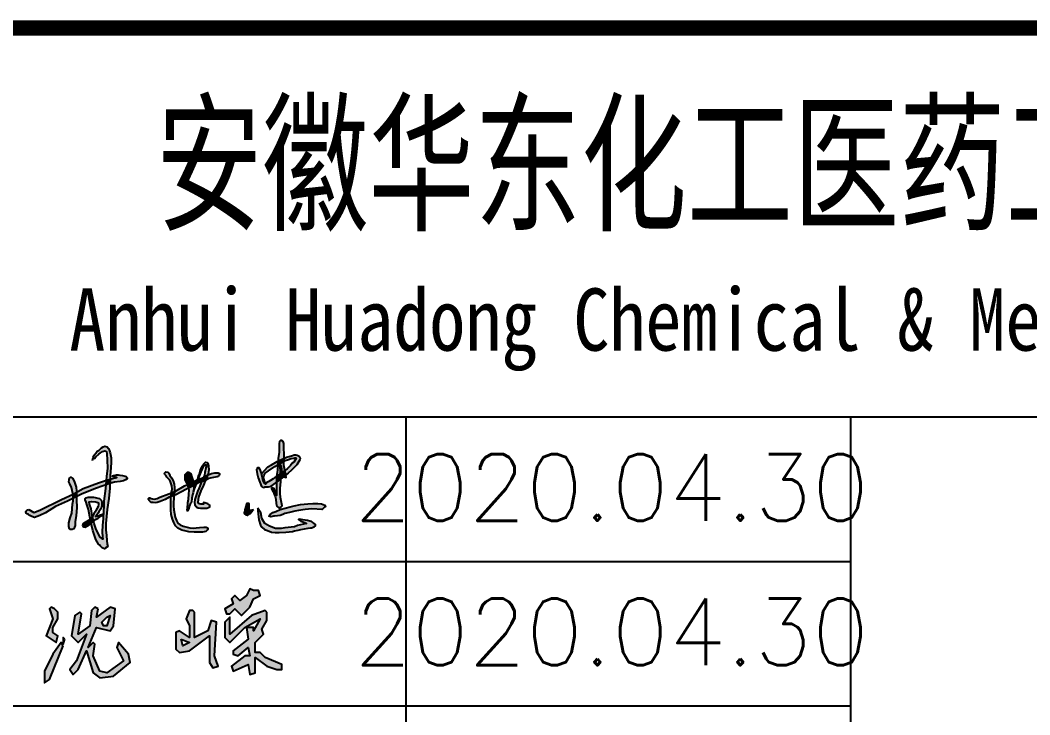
# Model space of a CAD drawing. Extents: x -14715 to 4269, y -24538 to -12228.
# Drawn here: x -13836.2 to -13790.79, y -24498.47 to -24467.21 of the extents above; entities that cross this region are included whole.
import ezdxf
from ezdxf.enums import TextEntityAlignment as Align

# ---------------------------------------------------------------- set-up
doc = ezdxf.new("R2010")
doc.units = 0
doc.header["$LTSCALE"] = 2000
doc.header["$MEASUREMENT"] = 0
doc.layers.get('0').update_dxf_attribs({"linetype": 'CONTINUOUS'})
doc.layers.add('HATCH', color=8, linetype='CONTINUOUS')
doc.styles.add('ECEC_TQ', font='txt_l.shx', dxfattribs={"bigfont": 'hztxt_l.shx'})
doc.styles.add('ECEC_TQ_S', font='')
doc.styles.get('ECEC_TQ_S').set_extended_font_data('SimSun')

msp = doc.modelspace()

# ---------------------------------------------------------------- hatches: boundary and pattern name
at = {"linetype": 'Continuous'}
h = msp.add_hatch(color=256, dxfattribs=at)
h.paths.add_polyline_path([(-13827.68, -24494.911), (-13827.68, -24496.121), (-13827.528, -24496.348), (-13827.301, -24496.272), (-13827.453, -24495.819), (-13827.377, -24494.306), (-13827.604, -24494.23), (-13827.755, -24494.684), (-13828.36, -24494.987), (-13828.36, -24493.852), (-13828.436, -24493.777), (-13828.587, -24493.777), (-13828.738, -24494.155), (-13828.587, -24494.457), (-13828.587, -24494.987), (-13829.041, -24494.684), (-13829.192, -24494.76), (-13829.192, -24495.516), (-13829.041, -24495.667), (-13828.587, -24495.592)])
h.paths.add_polyline_path([(-13828.587, -24495.214), (-13828.89, -24495.365), (-13828.965, -24495.062)], flags=16)
h.paths.add_polyline_path([(-13825.865, -24493.625), (-13825.713, -24493.247), (-13825.411, -24493.096), (-13825.486, -24492.869), (-13825.713, -24492.869), (-13825.865, -24492.794), (-13826.016, -24493.096), (-13826.318, -24493.323), (-13826.545, -24493.096), (-13826.696, -24493.247), (-13826.621, -24493.474), (-13826.999, -24493.701), (-13826.923, -24493.928), (-13826.772, -24493.928), (-13826.545, -24493.701), (-13826.243, -24494.004)])
h.paths.add_polyline_path([(-13825.108, -24494.23), (-13825.108, -24493.852), (-13825.184, -24493.777), (-13825.789, -24494.004), (-13826.772, -24494.835), (-13826.772, -24494.079), (-13826.999, -24494.306), (-13826.999, -24494.987), (-13826.772, -24495.214), (-13826.091, -24494.533), (-13825.411, -24494.155), (-13825.713, -24494.684), (-13825.713, -24494.533), (-13826.016, -24494.533), (-13825.94, -24495.062), (-13826.621, -24495.592), (-13826.621, -24495.743), (-13826.394, -24495.819), (-13825.94, -24495.44), (-13825.865, -24495.819), (-13826.091, -24495.819), (-13826.696, -24496.272), (-13826.621, -24496.499), (-13825.94, -24496.197), (-13825.865, -24496.65), (-13825.638, -24496.575), (-13825.638, -24495.894), (-13825.108, -24496.272), (-13824.655, -24496.424), (-13824.428, -24496.424), (-13824.428, -24496.197), (-13825.184, -24495.894), (-13825.411, -24495.667), (-13825.638, -24495.667), (-13825.638, -24495.214), (-13825.26, -24494.835), (-13825.335, -24494.609)])
h = msp.add_hatch(color=256, dxfattribs=at)
h.paths.add_polyline_path([(-13834.727, -24494.76), (-13834.727, -24494.533), (-13834.5, -24494.155), (-13834.5, -24493.852), (-13834.651, -24493.701), (-13834.803, -24493.625), (-13834.878, -24493.701), (-13834.727, -24494.155), (-13835.03, -24494.911), (-13834.576, -24495.214), (-13834.5, -24494.911)])
h.paths.add_polyline_path([(-13834.198, -24495.062), (-13834.273, -24494.987), (-13834.273, -24495.289)])
h.paths.add_polyline_path([(-13834.273, -24495.365), (-13834.349, -24495.214), (-13834.727, -24495.743), (-13835.105, -24496.499), (-13835.105, -24497.029), (-13834.878, -24496.877)])
h.paths.add_polyline_path([(-13832.761, -24494.533), (-13832.156, -24494.684), (-13832.005, -24494.457), (-13831.929, -24493.701), (-13832.156, -24493.625), (-13832.761, -24494.079), (-13832.685, -24493.701), (-13832.836, -24493.625), (-13832.988, -24493.777), (-13833.063, -24494.457), (-13833.593, -24494.835), (-13833.441, -24493.928), (-13833.517, -24493.852), (-13833.744, -24494.004), (-13833.895, -24494.911), (-13833.593, -24495.214), (-13833.215, -24494.835), (-13833.668, -24496.045), (-13833.971, -24496.424), (-13833.82, -24496.65), (-13833.593, -24496.424), (-13833.215, -24495.592), (-13832.912, -24496.575), (-13832.61, -24496.802), (-13832.005, -24496.726), (-13831.248, -24496.121), (-13831.324, -24495.743), (-13831.778, -24495.214), (-13831.853, -24495.44), (-13831.551, -24496.045), (-13832.307, -24496.575), (-13832.61, -24496.499), (-13832.912, -24495.819), (-13832.836, -24495.289), (-13832.912, -24495.214), (-13833.139, -24495.44)])
h.paths.add_polyline_path([(-13832.534, -24494.306), (-13832.307, -24494.079), (-13832.156, -24494.004), (-13832.307, -24494.457), (-13832.458, -24494.457)], flags=16)
at = {"layer": 'HATCH'}
for points in [[(-13824.334, -24486.394), (-13824.344, -24486.265), (-13824.376, -24486.174), (-13824.439, -24486.132), (-13824.498, -24486.132), (-13824.541, -24486.177), (-13824.558, -24486.254), (-13824.551, -24486.405), (-13824.544, -24486.647), (-13824.593, -24486.938), (-13824.601, -24487.049), (-13824.555, -24487.022), (-13824.411, -24486.963), (-13824.333, -24486.925), (-13824.327, -24486.808)], [(-13832.126, -24487.344), (-13832.104, -24487.109), (-13832.107, -24486.902), (-13832.147, -24486.684), (-13832.19, -24486.547), (-13832.23, -24486.478), (-13832.286, -24486.409), (-13832.398, -24486.387), (-13832.462, -24486.406), (-13832.537, -24486.451), (-13832.652, -24486.558), (-13832.73, -24486.609), (-13832.802, -24486.702), (-13832.877, -24486.79), (-13832.919, -24486.886), (-13832.928, -24486.922), (-13832.854, -24486.929), (-13832.79, -24486.855), (-13832.658, -24486.743), (-13832.591, -24486.683), (-13832.49, -24486.615), (-13832.392, -24486.588), (-13832.324, -24486.615), (-13832.298, -24486.703), (-13832.284, -24487.003), (-13832.277, -24487.363), (-13832.321, -24487.742), (-13832.333, -24487.923), (-13832.156, -24487.872), (-13832.15, -24487.713)], [(-13823.619, -24486.877), (-13823.658, -24486.835), (-13823.747, -24486.778), (-13823.798, -24486.772), (-13823.875, -24486.775), (-13823.957, -24486.798), (-13824.103, -24486.841), (-13824.216, -24486.873), (-13824.306, -24486.913), (-13824.333, -24486.925), (-13824.339, -24487.062), (-13824.286, -24487.028), (-13824.131, -24486.974), (-13824.005, -24486.941), (-13823.897, -24486.918), (-13823.85, -24486.91), (-13823.801, -24486.911), (-13823.785, -24486.937), (-13823.895, -24487.096), (-13823.963, -24487.146), (-13824.049, -24487.25), (-13824.198, -24487.407), (-13824.299, -24487.467), (-13824.285, -24487.538), (-13824.246, -24487.676), (-13824.151, -24487.599), (-13823.993, -24487.453), (-13823.752, -24487.225), (-13823.629, -24487.002), (-13823.612, -24486.932)], [(-13828.055, -24487.536), (-13827.983, -24487.376), (-13827.934, -24487.285), (-13827.897, -24487.254), (-13827.856, -24487.219), (-13827.831, -24487.214), (-13827.823, -24487.262), (-13827.842, -24487.356), (-13827.894, -24487.563), (-13827.907, -24487.678), (-13827.938, -24487.765), (-13827.924, -24487.758), (-13827.854, -24487.718), (-13827.756, -24487.677), (-13827.733, -24487.623), (-13827.695, -24487.438), (-13827.711, -24487.283), (-13827.73, -24487.21), (-13827.748, -24487.166), (-13827.765, -24487.141), (-13827.785, -24487.126), (-13827.847, -24487.109), (-13827.878, -24487.109), (-13827.954, -24487.197), (-13827.986, -24487.245), (-13828.02, -24487.299), (-13828.057, -24487.356), (-13828.099, -24487.464), (-13828.128, -24487.593), (-13828.171, -24487.688), (-13828.202, -24487.764), (-13828.207, -24487.821), (-13828.239, -24487.9), (-13828.211, -24487.885), (-13828.192, -24487.877), (-13828.149, -24487.755)], [(-13825.029, -24487.495), (-13824.746, -24487.301), (-13824.614, -24487.225), (-13824.601, -24487.049), (-13824.645, -24487.074), (-13824.89, -24487.213), (-13825.065, -24487.309), (-13825.349, -24487.629), (-13825.31, -24487.797), (-13825.282, -24487.939), (-13825.248, -24488.024), (-13825.172, -24488.085), (-13825.26, -24487.801), (-13825.226, -24487.685), (-13825.181, -24487.595)], [(-13824.339, -24487.062), (-13824.402, -24487.103), (-13824.614, -24487.225), (-13824.632, -24487.464), (-13824.667, -24487.728), (-13824.494, -24487.611), (-13824.497, -24487.499), (-13824.502, -24487.317), (-13824.501, -24487.283), (-13824.486, -24487.237), (-13824.457, -24487.302), (-13824.444, -24487.413), (-13824.442, -24487.442), (-13824.436, -24487.515), (-13824.42, -24487.558), (-13824.299, -24487.467), (-13824.33, -24487.307), (-13824.348, -24487.23)], [(-13824.333, -24486.925), (-13824.411, -24486.963), (-13824.555, -24487.022), (-13824.601, -24487.049), (-13824.614, -24487.225), (-13824.402, -24487.103), (-13824.339, -24487.062)], [(-13831.463, -24487.9), (-13831.389, -24487.848), (-13831.387, -24487.805), (-13831.43, -24487.747), (-13831.475, -24487.724), (-13831.533, -24487.71), (-13831.601, -24487.694), (-13831.717, -24487.681), (-13831.797, -24487.677), (-13831.873, -24487.677), (-13831.933, -24487.687), (-13831.995, -24487.7), (-13832.042, -24487.72), (-13832.038, -24487.745), (-13831.987, -24487.757), (-13831.919, -24487.774), (-13831.849, -24487.788), (-13831.91, -24487.807), (-13832.053, -24487.842), (-13832.156, -24487.872), (-13832.163, -24488.056), (-13832.117, -24488.04), (-13831.954, -24488.007), (-13831.696, -24487.963), (-13831.554, -24487.947)], [(-13829.273, -24488.091), (-13829.324, -24487.934), (-13829.398, -24487.812), (-13829.469, -24487.698), (-13829.515, -24487.594), (-13829.558, -24487.545), (-13829.654, -24487.541), (-13829.707, -24487.589), (-13829.696, -24487.655), (-13829.666, -24487.689), (-13829.639, -24487.72), (-13829.601, -24487.773), (-13829.532, -24487.844), (-13829.465, -24487.906), (-13829.434, -24487.981), (-13829.38, -24488.158), (-13829.368, -24488.309), (-13829.387, -24488.453), (-13829.39, -24488.473), (-13829.262, -24488.419), (-13829.258, -24488.24)], [(-13828.478, -24487.778), (-13828.53, -24487.621), (-13828.623, -24487.545), (-13828.667, -24487.557), (-13828.731, -24487.605), (-13828.775, -24487.658), (-13828.775, -24487.742), (-13828.775, -24487.882), (-13828.711, -24488.042), (-13828.688, -24488.109), (-13828.678, -24488.105), (-13828.407, -24487.99)], [(-13827.756, -24487.677), (-13827.854, -24487.718), (-13827.924, -24487.758), (-13827.938, -24487.765), (-13827.98, -24487.886), (-13828.03, -24487.973), (-13827.882, -24487.921), (-13827.859, -24487.909)], [(-13827.345, -24487.763), (-13827.298, -24487.738), (-13827.277, -24487.716), (-13827.255, -24487.681), (-13827.24, -24487.643), (-13827.24, -24487.614), (-13827.244, -24487.604), (-13827.253, -24487.59), (-13827.3, -24487.575), (-13827.393, -24487.575), (-13827.444, -24487.581), (-13827.514, -24487.595), (-13827.59, -24487.611), (-13827.667, -24487.638), (-13827.744, -24487.671), (-13827.756, -24487.677), (-13827.859, -24487.909), (-13827.731, -24487.841), (-13827.504, -24487.797)], [(-13825.356, -24487.601), (-13825.372, -24487.562), (-13825.427, -24487.426), (-13825.463, -24487.356), (-13825.47, -24487.334), (-13825.513, -24487.341), (-13825.53, -24487.373), (-13825.571, -24487.431), (-13825.54, -24487.618), (-13825.496, -24487.8), (-13825.424, -24487.999), (-13825.343, -24488.2), (-13825.257, -24488.258), (-13825.215, -24488.232), (-13825.178, -24488.227), (-13825.153, -24488.225), (-13825.103, -24488.225), (-13825.048, -24488.224), (-13824.977, -24488.205), (-13824.816, -24488.1), (-13824.722, -24488.023), (-13824.669, -24487.986), (-13824.667, -24487.728), (-13824.826, -24487.85), (-13824.945, -24487.924), (-13825.015, -24487.968), (-13825.071, -24487.999), (-13825.145, -24488.052), (-13825.172, -24488.085), (-13825.248, -24488.024), (-13825.282, -24487.939), (-13825.31, -24487.797)], [(-13824.494, -24487.611), (-13824.667, -24487.728), (-13824.669, -24487.986), (-13824.487, -24487.861)], [(-13824.39, -24487.692), (-13824.422, -24487.577), (-13824.42, -24487.558), (-13824.477, -24487.599), (-13824.494, -24487.611), (-13824.487, -24487.861), (-13824.409, -24487.808), (-13824.341, -24487.753)], [(-13824.285, -24487.538), (-13824.299, -24487.467), (-13824.299, -24487.468), (-13824.42, -24487.558), (-13824.422, -24487.577), (-13824.39, -24487.692), (-13824.341, -24487.753), (-13824.246, -24487.676)], [(-13824.246, -24487.676), (-13824.341, -24487.753), (-13824.242, -24487.784)], [(-13833.676, -24488.219), (-13833.759, -24487.997), (-13833.829, -24487.83), (-13833.917, -24487.774), (-13834, -24487.83), (-13833.994, -24487.893), (-13834.005, -24487.981), (-13833.962, -24488.081), (-13833.888, -24488.245), (-13833.859, -24488.379), (-13833.823, -24488.543), (-13833.663, -24488.454), (-13833.662, -24488.404)], [(-13832.814, -24488.281), (-13832.347, -24488.12), (-13832.333, -24487.923), (-13832.362, -24487.931), (-13832.67, -24488.032), (-13833.359, -24488.286), (-13833.663, -24488.454), (-13833.667, -24488.648), (-13833.444, -24488.538)], [(-13832.876, -24489.866), (-13832.901, -24489.761), (-13832.976, -24489.826), (-13833.009, -24489.854), (-13833.009, -24489.855), (-13832.934, -24490.173), (-13832.79, -24490.586), (-13832.68, -24490.785), (-13832.618, -24490.838), (-13832.592, -24490.879), (-13832.515, -24490.948), (-13832.406, -24491.003), (-13832.367, -24490.978), (-13832.333, -24490.946), (-13832.26, -24490.901), (-13832.281, -24490.791), (-13832.298, -24490.63), (-13832.318, -24490.403), (-13832.346, -24490.15), (-13832.342, -24489.864), (-13832.314, -24489.542), (-13832.286, -24489.234), (-13832.216, -24488.739), (-13832.171, -24488.264), (-13832.163, -24488.056), (-13832.347, -24488.12), (-13832.358, -24488.282), (-13832.432, -24488.859), (-13832.439, -24489.102), (-13832.449, -24489.284), (-13832.47, -24489.649), (-13832.49, -24489.929), (-13832.513, -24490.249), (-13832.493, -24490.451), (-13832.48, -24490.569), (-13832.607, -24490.479), (-13832.672, -24490.338), (-13832.791, -24490.09)], [(-13832.156, -24487.872), (-13832.333, -24487.923), (-13832.347, -24488.12), (-13832.163, -24488.056)], [(-13828.685, -24488.293), (-13828.623, -24488.262), (-13828.665, -24488.175), (-13828.688, -24488.109), (-13828.804, -24488.166), (-13829.216, -24488.4), (-13829.262, -24488.419), (-13829.275, -24488.591), (-13829.204, -24488.565), (-13829.007, -24488.467)], [(-13828.394, -24488.315), (-13828.389, -24488.148), (-13828.623, -24488.262), (-13828.617, -24488.371), (-13828.631, -24488.529), (-13828.646, -24488.781), (-13828.671, -24488.933), (-13828.68, -24489.036), (-13828.69, -24489.095), (-13828.692, -24489.145), (-13828.692, -24489.189), (-13828.699, -24489.246), (-13828.698, -24489.274), (-13828.693, -24489.287), (-13828.686, -24489.294), (-13828.659, -24489.293), (-13828.63, -24489.249), (-13828.58, -24489.068), (-13828.539, -24488.948), (-13828.498, -24488.892), (-13828.486, -24488.712), (-13828.446, -24488.575), (-13828.414, -24488.483)], [(-13828.387, -24488.052), (-13828.407, -24487.99), (-13828.678, -24488.105), (-13828.688, -24488.109), (-13828.665, -24488.175), (-13828.623, -24488.262), (-13828.389, -24488.148)], [(-13828.239, -24487.9), (-13828.394, -24487.985), (-13828.407, -24487.99), (-13828.387, -24488.052), (-13828.389, -24488.148), (-13828.352, -24488.13), (-13828.301, -24488.101)], [(-13828.269, -24488.083), (-13828.301, -24488.101), (-13828.374, -24488.266), (-13828.396, -24488.33), (-13828.407, -24488.424), (-13828.325, -24488.224)], [(-13827.935, -24488.132), (-13827.871, -24487.936), (-13827.859, -24487.909), (-13827.882, -24487.921), (-13828.03, -24487.973), (-13828.077, -24488.055), (-13828.155, -24488.254), (-13828.226, -24488.423), (-13828.271, -24488.56), (-13828.305, -24488.647), (-13828.344, -24488.774), (-13828.36, -24488.917), (-13828.351, -24489.012), (-13828.284, -24489.097), (-13828.264, -24489.123), (-13828.196, -24489.15), (-13828.096, -24489.167), (-13828.031, -24489.168), (-13827.922, -24489.168), (-13827.804, -24489.164), (-13827.733, -24489.142), (-13827.698, -24489.125), (-13827.669, -24489.105), (-13827.663, -24489.075), (-13827.671, -24489.037), (-13827.753, -24488.981), (-13827.803, -24488.962), (-13827.897, -24488.927), (-13827.948, -24488.919), (-13827.948, -24488.958), (-13827.95, -24488.982), (-13828.003, -24488.996), (-13828.071, -24488.993), (-13828.141, -24488.974), (-13828.178, -24488.945), (-13828.194, -24488.894), (-13828.17, -24488.674), (-13828.052, -24488.388)], [(-13828.192, -24487.877), (-13828.211, -24487.885), (-13828.239, -24487.9), (-13828.301, -24488.101), (-13828.269, -24488.083), (-13828.226, -24487.975)], [(-13827.98, -24487.886), (-13827.938, -24487.765), (-13828.027, -24487.815), (-13828.192, -24487.877), (-13828.226, -24487.975), (-13828.269, -24488.083), (-13828.15, -24488.015), (-13828.03, -24487.973)], [(-13824.483, -24487.968), (-13824.487, -24487.861), (-13824.669, -24487.986), (-13824.67, -24488.254), (-13824.672, -24488.468), (-13824.67, -24488.597), (-13824.723, -24488.464), (-13824.751, -24488.357), (-13824.786, -24488.282), (-13824.834, -24488.263), (-13824.861, -24488.251), (-13824.882, -24488.249), (-13824.891, -24488.278), (-13824.874, -24488.323), (-13824.816, -24488.436), (-13824.789, -24488.495), (-13824.758, -24488.59), (-13824.725, -24488.64), (-13824.708, -24488.767), (-13824.68, -24488.966), (-13824.657, -24489.083), (-13824.552, -24489.167), (-13824.472, -24489.131), (-13824.417, -24489.067), (-13824.451, -24488.92), (-13824.497, -24488.691), (-13824.509, -24488.492), (-13824.509, -24488.291)], [(-13834.608, -24489.097), (-13834.075, -24488.851), (-13833.814, -24488.722), (-13833.818, -24488.566), (-13833.823, -24488.543), (-13834.335, -24488.775), (-13835.314, -24489.258), (-13835.583, -24489.361), (-13835.807, -24489.223), (-13835.86, -24489.246), (-13835.895, -24489.272), (-13835.93, -24489.307), (-13835.948, -24489.345), (-13835.923, -24489.398), (-13835.884, -24489.429), (-13835.818, -24489.456), (-13835.759, -24489.495), (-13835.682, -24489.538), (-13835.548, -24489.586), (-13835.437, -24489.549), (-13835.317, -24489.505), (-13835.064, -24489.373)], [(-13833.663, -24488.454), (-13833.823, -24488.543), (-13833.818, -24488.566), (-13833.814, -24488.722), (-13833.667, -24488.648)], [(-13829.493, -24488.673), (-13829.413, -24488.643), (-13829.39, -24488.473), (-13829.511, -24488.525), (-13829.913, -24488.68), (-13830.038, -24488.739), (-13830.155, -24488.76), (-13830.247, -24488.75), (-13830.308, -24488.734), (-13830.374, -24488.701), (-13830.401, -24488.71), (-13830.422, -24488.736), (-13830.425, -24488.779), (-13830.401, -24488.82), (-13830.371, -24488.857), (-13830.34, -24488.884), (-13830.295, -24488.907), (-13830.217, -24488.916), (-13830.126, -24488.923), (-13830.038, -24488.916), (-13829.902, -24488.868), (-13829.675, -24488.774)], [(-13829.301, -24489.066), (-13829.298, -24488.925), (-13829.284, -24488.719), (-13829.275, -24488.591), (-13829.413, -24488.643), (-13829.426, -24488.739), (-13829.421, -24489.023), (-13829.43, -24489.247), (-13829.409, -24489.457), (-13829.352, -24489.664), (-13829.283, -24489.813), (-13829.218, -24489.96), (-13829.105, -24490.065), (-13828.923, -24490.162), (-13828.73, -24490.204), (-13828.619, -24490.239), (-13828.374, -24490.254), (-13828.107, -24490.247), (-13828.003, -24490.246), (-13827.928, -24490.24), (-13827.851, -24490.216), (-13827.778, -24490.14), (-13827.76, -24490.104), (-13827.76, -24490.087), (-13827.773, -24490.05), (-13827.801, -24490.036), (-13827.837, -24490.024), (-13827.864, -24490.018), (-13827.935, -24490.031), (-13828.14, -24490.044), (-13828.283, -24490.057), (-13828.405, -24490.068), (-13828.57, -24490.049), (-13828.693, -24490.023), (-13828.866, -24489.982), (-13829.003, -24489.926), (-13829.105, -24489.848), (-13829.165, -24489.721), (-13829.228, -24489.574), (-13829.264, -24489.411), (-13829.294, -24489.251)], [(-13829.262, -24488.419), (-13829.39, -24488.473), (-13829.413, -24488.643), (-13829.275, -24488.591)], [(-13833.653, -24489.149), (-13833.669, -24488.774), (-13833.667, -24488.648), (-13833.814, -24488.722), (-13833.811, -24488.837), (-13833.85, -24488.995), (-13833.874, -24489.393), (-13833.953, -24489.598), (-13834.005, -24489.83), (-13834.014, -24489.988), (-13833.98, -24490.101), (-13833.949, -24490.132), (-13833.863, -24490.132), (-13833.789, -24490.096), (-13833.732, -24489.952), (-13833.728, -24489.783), (-13833.687, -24489.499)], [(-13832.601, -24488.762), (-13832.638, -24488.738), (-13832.709, -24488.721), (-13832.773, -24488.701), (-13832.83, -24488.687), (-13832.894, -24488.677), (-13832.955, -24488.671), (-13833.053, -24488.671), (-13833.137, -24488.671), (-13833.242, -24488.701), (-13833.269, -24488.741), (-13833.269, -24488.792), (-13833.238, -24488.906), (-13833.208, -24489.001), (-13833.13, -24489.227), (-13833.073, -24489.557), (-13833.048, -24489.672), (-13832.951, -24489.548), (-13832.961, -24489.505), (-13833.007, -24489.194), (-13833.081, -24488.983), (-13833.089, -24488.883), (-13832.998, -24488.868), (-13832.807, -24488.885), (-13832.752, -24488.892), (-13832.711, -24488.911), (-13832.681, -24488.926), (-13832.67, -24488.961), (-13832.67, -24489.005), (-13832.687, -24489.098), (-13832.735, -24489.172), (-13832.791, -24489.272), (-13832.831, -24489.337), (-13832.852, -24489.374), (-13832.881, -24489.417), (-13832.913, -24489.478), (-13832.951, -24489.548), (-13832.901, -24489.761), (-13832.846, -24489.713), (-13832.774, -24489.665), (-13832.694, -24489.615), (-13832.633, -24489.57), (-13832.542, -24489.52), (-13832.46, -24489.483), (-13832.457, -24489.427), (-13832.494, -24489.437), (-13832.596, -24489.476), (-13832.639, -24489.494), (-13832.75, -24489.524), (-13832.815, -24489.538), (-13832.786, -24489.516), (-13832.716, -24489.435), (-13832.689, -24489.392), (-13832.662, -24489.338), (-13832.625, -24489.284), (-13832.577, -24489.206), (-13832.534, -24489.082), (-13832.527, -24488.997), (-13832.527, -24488.933), (-13832.53, -24488.883), (-13832.547, -24488.819)], [(-13825.782, -24489.315), (-13825.731, -24489.255), (-13825.714, -24489.244), (-13825.772, -24489.24), (-13825.844, -24489.265), (-13825.885, -24489.29), (-13825.912, -24489.285), (-13825.915, -24489.257), (-13825.915, -24489.22), (-13825.92, -24489.162), (-13825.92, -24489.119), (-13825.92, -24489.059), (-13825.922, -24489.024), (-13825.922, -24488.979), (-13825.927, -24488.949), (-13825.993, -24488.944), (-13826.013, -24488.996), (-13826.05, -24489.097), (-13826.096, -24489.247), (-13826.111, -24489.328), (-13826.121, -24489.375), (-13826.113, -24489.426), (-13826.045, -24489.468), (-13825.995, -24489.483), (-13825.955, -24489.481), (-13825.875, -24489.418)], [(-13824.093, -24489.362), (-13823.843, -24489.307), (-13823.68, -24489.276), (-13823.382, -24489.225), (-13823.076, -24489.194), (-13822.623, -24489.232), (-13822.59, -24489.199), (-13822.516, -24489.131), (-13822.471, -24489.103), (-13822.504, -24489.032), (-13822.644, -24488.978), (-13822.819, -24488.965), (-13823.041, -24488.96), (-13823.265, -24488.968), (-13823.599, -24488.999), (-13823.881, -24489.067), (-13824.054, -24489.11), (-13824.505, -24489.228), (-13824.701, -24489.312), (-13824.833, -24489.368), (-13824.951, -24489.452), (-13825.014, -24489.523), (-13824.93, -24489.563), (-13824.808, -24489.535), (-13824.767, -24489.533), (-13824.622, -24489.512), (-13824.51, -24489.495), (-13824.39, -24489.459), (-13824.294, -24489.413)], [(-13825.383, -24489.378), (-13825.46, -24489.239), (-13825.51, -24489.165), (-13825.508, -24489.282), (-13825.473, -24489.695), (-13825.397, -24489.931), (-13825.337, -24490.029), (-13825.216, -24490.134), (-13825.076, -24490.174), (-13824.89, -24490.243), (-13824.735, -24490.269), (-13824.546, -24490.271), (-13824.249, -24490.247), (-13823.948, -24490.213), (-13823.859, -24490.193), (-13823.696, -24490.158), (-13823.583, -24490.128), (-13823.248, -24490.065), (-13823.141, -24490.057), (-13823.091, -24490.057), (-13822.97, -24490.005), (-13822.923, -24489.957), (-13822.921, -24489.908), (-13822.984, -24489.858), (-13823.054, -24489.803), (-13823.101, -24489.775), (-13823.177, -24489.749), (-13823.284, -24489.727), (-13823.484, -24489.695), (-13823.626, -24489.669), (-13823.687, -24489.683), (-13823.572, -24489.747), (-13823.528, -24489.765), (-13823.415, -24489.812), (-13823.367, -24489.842), (-13823.322, -24489.864), (-13823.722, -24489.951), (-13823.868, -24490.01), (-13824.303, -24490.049), (-13824.465, -24490.089), (-13824.721, -24490.089), (-13824.99, -24489.978), (-13825.203, -24489.859), (-13825.325, -24489.638)], [(-13833.009, -24489.854), (-13833.048, -24489.672), (-13833.205, -24489.767), (-13833.352, -24489.852), (-13833.381, -24489.898), (-13833.389, -24489.935), (-13833.344, -24490.013), (-13833.283, -24490.024), (-13833.174, -24489.965), (-13833.1, -24489.92), (-13833.039, -24489.88)], [(-13832.951, -24489.548), (-13833.048, -24489.672), (-13833.009, -24489.854), (-13832.976, -24489.826), (-13832.901, -24489.761)]]:
    msp.add_hatch(color=256, dxfattribs=at).paths.add_polyline_path(points)

# ---------------------------------------------------------------- linework, layer by layer
for p, q in [((-13853.843, -24485.063), (-13743.843, -24485.063)), ((-13818.843, -24517.563), (-13818.843, -24485.063)), ((-13798.843, -24517.563), (-13798.843, -24485.063)), ((-13853.843, -24491.563), (-13798.843, -24491.563)), ((-13853.843, -24498.063), (-13798.843, -24498.063))]:
    msp.add_line(p, q)
at = {"const_width": 0.7}
msp.add_lwpolyline([(-13673.843, -24467.563), (-13853.843, -24467.563)], dxfattribs=at)
for points in [[(-13824.422, -24487.577), (-13824.39, -24487.692), (-13824.341, -24487.753), (-13824.242, -24487.784), (-13824.246, -24487.676), (-13824.285, -24487.538), (-13824.33, -24487.307), (-13824.348, -24487.23), (-13824.327, -24486.808), (-13824.334, -24486.394), (-13824.344, -24486.265), (-13824.376, -24486.174), (-13824.439, -24486.132), (-13824.498, -24486.132), (-13824.541, -24486.177), (-13824.558, -24486.254), (-13824.551, -24486.405), (-13824.544, -24486.647), (-13824.593, -24486.938), (-13824.632, -24487.464), (-13824.667, -24487.728), (-13824.67, -24488.254), (-13824.672, -24488.468), (-13824.67, -24488.597), (-13824.723, -24488.464), (-13824.751, -24488.357), (-13824.786, -24488.282)], [(-13832.928, -24486.922), (-13832.854, -24486.929), (-13832.854, -24486.929), (-13832.79, -24486.855), (-13832.658, -24486.743), (-13832.591, -24486.683), (-13832.49, -24486.615), (-13832.392, -24486.588), (-13832.392, -24486.588), (-13832.324, -24486.615), (-13832.298, -24486.703), (-13832.284, -24487.003), (-13832.277, -24487.363), (-13832.321, -24487.742), (-13832.358, -24488.282), (-13832.432, -24488.859), (-13832.439, -24489.102), (-13832.449, -24489.284), (-13832.47, -24489.649), (-13832.49, -24489.929), (-13832.513, -24490.249), (-13832.493, -24490.451), (-13832.48, -24490.569), (-13832.48, -24490.569), (-13832.607, -24490.479), (-13832.672, -24490.338), (-13832.791, -24490.09), (-13832.876, -24489.866), (-13832.961, -24489.505), (-13833.007, -24489.194), (-13833.081, -24488.983), (-13833.089, -24488.883), (-13833.089, -24488.883), (-13832.998, -24488.868), (-13832.807, -24488.885), (-13832.807, -24488.885), (-13832.752, -24488.892), (-13832.711, -24488.911), (-13832.681, -24488.926), (-13832.67, -24488.961), (-13832.67, -24489.005), (-13832.687, -24489.098), (-13832.735, -24489.172), (-13832.791, -24489.272), (-13832.831, -24489.337), (-13832.852, -24489.374), (-13832.881, -24489.417), (-13832.913, -24489.478), (-13832.951, -24489.548), (-13833.048, -24489.672), (-13833.205, -24489.767), (-13833.352, -24489.852), (-13833.381, -24489.898), (-13833.389, -24489.935), (-13833.344, -24490.013), (-13833.283, -24490.024), (-13833.174, -24489.965), (-13833.1, -24489.92), (-13833.039, -24489.88), (-13832.976, -24489.826), (-13832.846, -24489.713), (-13832.774, -24489.665), (-13832.694, -24489.615), (-13832.633, -24489.57), (-13832.542, -24489.52), (-13832.46, -24489.483)], [(-13832.951, -24487.02), (-13832.919, -24486.886), (-13832.877, -24486.79), (-13832.802, -24486.702), (-13832.73, -24486.609), (-13832.652, -24486.558), (-13832.537, -24486.451), (-13832.462, -24486.406), (-13832.398, -24486.387), (-13832.286, -24486.409), (-13832.23, -24486.478), (-13832.19, -24486.547), (-13832.147, -24486.684), (-13832.107, -24486.902), (-13832.104, -24487.109), (-13832.126, -24487.344), (-13832.15, -24487.713), (-13832.171, -24488.264), (-13832.216, -24488.739), (-13832.286, -24489.234), (-13832.314, -24489.542), (-13832.342, -24489.864), (-13832.346, -24490.15), (-13832.318, -24490.403), (-13832.298, -24490.63), (-13832.281, -24490.791), (-13832.26, -24490.901), (-13832.333, -24490.946), (-13832.367, -24490.978), (-13832.406, -24491.003), (-13832.515, -24490.948), (-13832.592, -24490.879), (-13832.618, -24490.838), (-13832.68, -24490.785), (-13832.79, -24490.586), (-13832.934, -24490.173), (-13833.009, -24489.855), (-13833.073, -24489.557), (-13833.13, -24489.227), (-13833.208, -24489.001), (-13833.238, -24488.906), (-13833.269, -24488.792), (-13833.269, -24488.741), (-13833.242, -24488.701), (-13833.242, -24488.701), (-13833.137, -24488.671), (-13833.053, -24488.671), (-13833.053, -24488.671), (-13832.955, -24488.671), (-13832.894, -24488.677), (-13832.83, -24488.687), (-13832.773, -24488.701), (-13832.709, -24488.721), (-13832.638, -24488.738), (-13832.601, -24488.762), (-13832.547, -24488.819), (-13832.53, -24488.883), (-13832.527, -24488.933), (-13832.527, -24488.997), (-13832.534, -24489.082), (-13832.577, -24489.206), (-13832.625, -24489.284), (-13832.662, -24489.338), (-13832.689, -24489.392), (-13832.716, -24489.435), (-13832.716, -24489.435), (-13832.786, -24489.516), (-13832.844, -24489.56)], [(-13825.349, -24487.629), (-13825.065, -24487.309), (-13824.89, -24487.213), (-13824.645, -24487.074), (-13824.555, -24487.022), (-13824.411, -24486.963), (-13824.306, -24486.913), (-13824.216, -24486.873), (-13824.103, -24486.841), (-13823.957, -24486.798), (-13823.875, -24486.775), (-13823.798, -24486.772), (-13823.747, -24486.778), (-13823.658, -24486.835), (-13823.619, -24486.877), (-13823.612, -24486.932), (-13823.629, -24487.002), (-13823.752, -24487.225), (-13823.993, -24487.453), (-13824.151, -24487.599), (-13824.409, -24487.808), (-13824.722, -24488.023), (-13824.816, -24488.1), (-13824.977, -24488.205), (-13825.048, -24488.224), (-13825.103, -24488.225), (-13825.153, -24488.225), (-13825.178, -24488.227), (-13825.215, -24488.232), (-13825.257, -24488.258)], [(-13828.407, -24488.424), (-13828.325, -24488.224), (-13828.226, -24487.975), (-13828.149, -24487.755), (-13828.055, -24487.536), (-13827.983, -24487.376), (-13827.934, -24487.285), (-13827.897, -24487.254), (-13827.856, -24487.219), (-13827.831, -24487.214), (-13827.823, -24487.262), (-13827.842, -24487.356), (-13827.894, -24487.563), (-13827.907, -24487.678), (-13827.98, -24487.886), (-13828.077, -24488.055), (-13828.155, -24488.254), (-13828.226, -24488.423), (-13828.271, -24488.56), (-13828.305, -24488.647), (-13828.344, -24488.774), (-13828.36, -24488.917), (-13828.351, -24489.012), (-13828.284, -24489.097), (-13828.264, -24489.123), (-13828.196, -24489.15), (-13828.096, -24489.167), (-13828.031, -24489.168), (-13827.922, -24489.168), (-13827.804, -24489.164), (-13827.733, -24489.142), (-13827.698, -24489.125), (-13827.669, -24489.105), (-13827.663, -24489.075), (-13827.671, -24489.037), (-13827.753, -24488.981), (-13827.803, -24488.962), (-13827.897, -24488.927), (-13827.948, -24488.919), (-13827.948, -24488.958), (-13827.95, -24488.982), (-13828.003, -24488.996), (-13828.071, -24488.993), (-13828.141, -24488.974), (-13828.178, -24488.945), (-13828.194, -24488.894), (-13828.17, -24488.674), (-13828.052, -24488.388), (-13827.935, -24488.132), (-13827.871, -24487.936), (-13827.733, -24487.623), (-13827.695, -24487.438), (-13827.711, -24487.283), (-13827.73, -24487.21), (-13827.748, -24487.166), (-13827.765, -24487.141), (-13827.785, -24487.126), (-13827.847, -24487.109), (-13827.878, -24487.109), (-13827.954, -24487.197), (-13827.986, -24487.245), (-13828.02, -24487.299), (-13828.057, -24487.356), (-13828.099, -24487.464), (-13828.128, -24487.593), (-13828.171, -24487.688), (-13828.202, -24487.764), (-13828.207, -24487.821)], [(-13825.571, -24487.431), (-13825.53, -24487.373), (-13825.513, -24487.341), (-13825.513, -24487.341), (-13825.47, -24487.334), (-13825.463, -24487.356), (-13825.427, -24487.426), (-13825.372, -24487.562), (-13825.356, -24487.601), (-13825.31, -24487.797), (-13825.282, -24487.939), (-13825.248, -24488.024), (-13825.172, -24488.085), (-13825.26, -24487.801), (-13825.226, -24487.685), (-13825.181, -24487.595), (-13825.029, -24487.495), (-13824.746, -24487.301), (-13824.402, -24487.103), (-13824.286, -24487.028), (-13824.131, -24486.974), (-13824.005, -24486.941), (-13823.897, -24486.918), (-13823.85, -24486.91), (-13823.801, -24486.911), (-13823.785, -24486.937), (-13823.895, -24487.096), (-13823.963, -24487.146), (-13824.049, -24487.25), (-13824.198, -24487.407), (-13824.299, -24487.468), (-13824.477, -24487.599), (-13824.667, -24487.728), (-13824.826, -24487.85), (-13824.945, -24487.924), (-13825.015, -24487.968), (-13825.071, -24487.999), (-13825.145, -24488.052), (-13825.172, -24488.085)], [(-13824.786, -24488.282), (-13824.834, -24488.263), (-13824.861, -24488.251), (-13824.882, -24488.249), (-13824.891, -24488.278), (-13824.874, -24488.323), (-13824.816, -24488.436), (-13824.789, -24488.495), (-13824.758, -24488.59), (-13824.725, -24488.64), (-13824.708, -24488.767), (-13824.68, -24488.966), (-13824.657, -24489.083), (-13824.552, -24489.167), (-13824.472, -24489.131), (-13824.417, -24489.067), (-13824.417, -24489.067), (-13824.451, -24488.92), (-13824.497, -24488.691), (-13824.509, -24488.492), (-13824.509, -24488.291), (-13824.483, -24487.968), (-13824.497, -24487.499), (-13824.502, -24487.317), (-13824.501, -24487.283), (-13824.486, -24487.237), (-13824.486, -24487.237), (-13824.457, -24487.302), (-13824.444, -24487.413), (-13824.442, -24487.442), (-13824.436, -24487.515), (-13824.42, -24487.558), (-13824.422, -24487.577)], [(-13835.807, -24489.223), (-13835.583, -24489.361), (-13835.314, -24489.258), (-13834.335, -24488.775), (-13833.823, -24488.543), (-13833.359, -24488.286), (-13832.67, -24488.032), (-13832.362, -24487.931), (-13832.053, -24487.842), (-13831.91, -24487.807), (-13831.849, -24487.788), (-13831.919, -24487.774), (-13831.987, -24487.757), (-13832.038, -24487.745), (-13832.038, -24487.745), (-13832.042, -24487.72), (-13831.995, -24487.7), (-13831.933, -24487.687), (-13831.873, -24487.677), (-13831.797, -24487.677), (-13831.717, -24487.681), (-13831.601, -24487.694), (-13831.533, -24487.71), (-13831.475, -24487.724), (-13831.43, -24487.747), (-13831.387, -24487.805), (-13831.389, -24487.848), (-13831.463, -24487.9), (-13831.554, -24487.947), (-13831.696, -24487.963), (-13831.954, -24488.007), (-13832.117, -24488.04), (-13832.814, -24488.281), (-13833.444, -24488.538), (-13834.075, -24488.851), (-13834.608, -24489.097), (-13835.064, -24489.373), (-13835.317, -24489.505), (-13835.437, -24489.549), (-13835.548, -24489.586), (-13835.682, -24489.538), (-13835.759, -24489.495), (-13835.818, -24489.456), (-13835.884, -24489.429), (-13835.923, -24489.398), (-13835.948, -24489.345), (-13835.93, -24489.307), (-13835.895, -24489.272), (-13835.86, -24489.246), (-13835.807, -24489.223)], [(-13827.253, -24487.59), (-13827.244, -24487.604), (-13827.24, -24487.614), (-13827.24, -24487.643), (-13827.255, -24487.681), (-13827.277, -24487.716), (-13827.298, -24487.738), (-13827.345, -24487.763), (-13827.504, -24487.797), (-13827.731, -24487.841), (-13827.882, -24487.921), (-13828.15, -24488.015), (-13828.352, -24488.13), (-13828.685, -24488.293), (-13829.007, -24488.467), (-13829.204, -24488.565), (-13829.493, -24488.673), (-13829.675, -24488.774), (-13829.902, -24488.868), (-13830.038, -24488.916), (-13830.126, -24488.923), (-13830.217, -24488.916), (-13830.295, -24488.907), (-13830.34, -24488.884), (-13830.371, -24488.857), (-13830.401, -24488.82), (-13830.425, -24488.779), (-13830.422, -24488.736), (-13830.401, -24488.71), (-13830.374, -24488.701)], [(-13830.374, -24488.701), (-13830.308, -24488.734), (-13830.247, -24488.75), (-13830.155, -24488.76), (-13830.038, -24488.739), (-13829.913, -24488.68), (-13829.511, -24488.525), (-13829.216, -24488.4), (-13828.804, -24488.166), (-13828.678, -24488.105), (-13828.394, -24487.985), (-13828.211, -24487.885), (-13828.027, -24487.815), (-13827.924, -24487.758), (-13827.854, -24487.718), (-13827.744, -24487.671), (-13827.667, -24487.638), (-13827.59, -24487.611), (-13827.514, -24487.595), (-13827.444, -24487.581), (-13827.393, -24487.575), (-13827.3, -24487.575), (-13827.3, -24487.575), (-13827.253, -24487.59)], [(-13829.696, -24487.655), (-13829.707, -24487.589), (-13829.654, -24487.541), (-13829.558, -24487.545), (-13829.515, -24487.594), (-13829.469, -24487.698), (-13829.398, -24487.812), (-13829.324, -24487.934), (-13829.273, -24488.091), (-13829.258, -24488.24), (-13829.262, -24488.419), (-13829.284, -24488.719), (-13829.298, -24488.925), (-13829.301, -24489.066), (-13829.294, -24489.251), (-13829.264, -24489.411), (-13829.228, -24489.574), (-13829.165, -24489.721), (-13829.105, -24489.848), (-13829.003, -24489.926), (-13828.866, -24489.982), (-13828.693, -24490.023), (-13828.57, -24490.049), (-13828.405, -24490.068), (-13828.283, -24490.057), (-13828.14, -24490.044), (-13827.935, -24490.031), (-13827.864, -24490.018), (-13827.837, -24490.024), (-13827.801, -24490.036), (-13827.773, -24490.05), (-13827.76, -24490.087), (-13827.76, -24490.104), (-13827.778, -24490.14), (-13827.851, -24490.216), (-13827.928, -24490.24), (-13828.003, -24490.246), (-13828.107, -24490.247), (-13828.374, -24490.254), (-13828.619, -24490.239), (-13828.73, -24490.204), (-13828.923, -24490.162), (-13829.105, -24490.065), (-13829.218, -24489.96), (-13829.283, -24489.813), (-13829.352, -24489.664), (-13829.409, -24489.457), (-13829.43, -24489.247), (-13829.421, -24489.023), (-13829.426, -24488.739), (-13829.387, -24488.453), (-13829.368, -24488.309), (-13829.38, -24488.158), (-13829.434, -24487.981), (-13829.465, -24487.906), (-13829.532, -24487.844), (-13829.601, -24487.773), (-13829.639, -24487.72), (-13829.666, -24487.689), (-13829.696, -24487.655)], [(-13828.711, -24488.042), (-13828.775, -24487.882), (-13828.775, -24487.742), (-13828.775, -24487.658), (-13828.731, -24487.605), (-13828.667, -24487.557), (-13828.623, -24487.545), (-13828.53, -24487.621), (-13828.478, -24487.778), (-13828.387, -24488.052), (-13828.394, -24488.315), (-13828.414, -24488.483), (-13828.446, -24488.575), (-13828.486, -24488.712), (-13828.498, -24488.892), (-13828.539, -24488.948), (-13828.58, -24489.068), (-13828.63, -24489.249), (-13828.659, -24489.293), (-13828.686, -24489.294)], [(-13825.571, -24487.431), (-13825.54, -24487.618), (-13825.496, -24487.8), (-13825.424, -24487.999), (-13825.343, -24488.2), (-13825.257, -24488.258)], [(-13834, -24487.83), (-13833.917, -24487.774), (-13833.829, -24487.83), (-13833.759, -24487.997), (-13833.676, -24488.219), (-13833.662, -24488.404), (-13833.669, -24488.774), (-13833.653, -24489.149), (-13833.687, -24489.499), (-13833.728, -24489.783), (-13833.732, -24489.952), (-13833.789, -24490.096), (-13833.863, -24490.132), (-13833.949, -24490.132), (-13833.98, -24490.101), (-13834.014, -24489.988), (-13834.005, -24489.83), (-13833.953, -24489.598), (-13833.874, -24489.393), (-13833.85, -24488.995), (-13833.811, -24488.837), (-13833.818, -24488.566), (-13833.859, -24488.379), (-13833.888, -24488.245), (-13833.962, -24488.081), (-13834.005, -24487.981), (-13833.994, -24487.893), (-13834, -24487.83)], [(-13828.711, -24488.042), (-13828.665, -24488.175), (-13828.623, -24488.262), (-13828.617, -24488.371), (-13828.631, -24488.529), (-13828.646, -24488.781), (-13828.671, -24488.933), (-13828.68, -24489.036), (-13828.69, -24489.095), (-13828.692, -24489.145), (-13828.692, -24489.189), (-13828.699, -24489.246), (-13828.698, -24489.274)], [(-13828.207, -24487.821), (-13828.239, -24487.9), (-13828.301, -24488.101), (-13828.374, -24488.266), (-13828.396, -24488.33)], [(-13825.993, -24488.944), (-13826.013, -24488.996), (-13826.05, -24489.097), (-13826.096, -24489.247), (-13826.111, -24489.328), (-13826.121, -24489.375), (-13826.113, -24489.426), (-13826.113, -24489.426), (-13826.045, -24489.468), (-13825.995, -24489.483), (-13825.955, -24489.481), (-13825.875, -24489.418), (-13825.782, -24489.315), (-13825.731, -24489.255), (-13825.696, -24489.232)], [(-13825.993, -24488.944), (-13825.927, -24488.949), (-13825.922, -24488.979), (-13825.922, -24489.024), (-13825.92, -24489.059), (-13825.92, -24489.119), (-13825.92, -24489.162), (-13825.915, -24489.22), (-13825.915, -24489.257), (-13825.912, -24489.285), (-13825.912, -24489.285), (-13825.885, -24489.29), (-13825.844, -24489.265), (-13825.772, -24489.24), (-13825.772, -24489.24), (-13825.714, -24489.244)], [(-13824.951, -24489.452), (-13824.833, -24489.368), (-13824.701, -24489.312), (-13824.505, -24489.228), (-13824.054, -24489.11), (-13823.881, -24489.067), (-13823.599, -24488.999), (-13823.265, -24488.968), (-13823.041, -24488.96), (-13822.819, -24488.965), (-13822.644, -24488.978), (-13822.504, -24489.032), (-13822.504, -24489.032), (-13822.471, -24489.103), (-13822.516, -24489.131), (-13822.59, -24489.199), (-13822.623, -24489.232), (-13822.623, -24489.232), (-13823.076, -24489.194), (-13823.382, -24489.225), (-13823.68, -24489.276), (-13823.843, -24489.307), (-13824.093, -24489.362), (-13824.294, -24489.413), (-13824.39, -24489.459), (-13824.51, -24489.495), (-13824.622, -24489.512), (-13824.767, -24489.533), (-13824.808, -24489.535), (-13824.93, -24489.563), (-13825.014, -24489.523), (-13824.951, -24489.452), (-13824.951, -24489.452)], [(-13832.815, -24489.538), (-13832.815, -24489.538), (-13832.75, -24489.524), (-13832.639, -24489.494), (-13832.596, -24489.476), (-13832.494, -24489.437), (-13832.457, -24489.427)], [(-13828.698, -24489.274), (-13828.693, -24489.287), (-13828.686, -24489.294)], [(-13825.51, -24489.165), (-13825.508, -24489.282), (-13825.473, -24489.695), (-13825.397, -24489.931), (-13825.337, -24490.029), (-13825.216, -24490.134), (-13825.076, -24490.174), (-13824.89, -24490.243), (-13824.735, -24490.269), (-13824.546, -24490.271), (-13824.249, -24490.247), (-13823.948, -24490.213), (-13823.859, -24490.193), (-13823.696, -24490.158), (-13823.583, -24490.128), (-13823.248, -24490.065), (-13823.141, -24490.057), (-13823.091, -24490.057), (-13822.97, -24490.005), (-13822.923, -24489.957), (-13822.921, -24489.908), (-13822.984, -24489.858), (-13823.054, -24489.803), (-13823.101, -24489.775), (-13823.177, -24489.749), (-13823.284, -24489.727), (-13823.484, -24489.695), (-13823.626, -24489.669), (-13823.687, -24489.683), (-13823.687, -24489.683), (-13823.687, -24489.683), (-13823.572, -24489.747), (-13823.528, -24489.765), (-13823.415, -24489.812), (-13823.367, -24489.842), (-13823.322, -24489.864), (-13823.722, -24489.951), (-13823.868, -24490.01), (-13824.303, -24490.049), (-13824.465, -24490.089), (-13824.721, -24490.089), (-13824.99, -24489.978), (-13825.203, -24489.859), (-13825.325, -24489.638), (-13825.383, -24489.378), (-13825.46, -24489.239), (-13825.51, -24489.165)]]:
    msp.add_lwpolyline(points)
at = {"linetype": 'Continuous', "elevation": 2318108.623}
for points in [[(-13825.713, -24492.869), (-13825.865, -24492.794), (-13826.016, -24493.096), (-13826.318, -24493.323), (-13826.545, -24493.096), (-13826.696, -24493.247), (-13826.621, -24493.474), (-13826.999, -24493.701), (-13826.923, -24493.928), (-13826.772, -24493.928), (-13826.545, -24493.701), (-13826.243, -24494.004), (-13825.865, -24493.625), (-13825.713, -24493.247), (-13825.411, -24493.096), (-13825.486, -24492.869), (-13825.713, -24492.869)], [(-13834.651, -24493.701), (-13834.803, -24493.625), (-13834.878, -24493.701), (-13834.727, -24494.155), (-13835.03, -24494.911), (-13834.576, -24495.214), (-13834.5, -24494.911), (-13834.727, -24494.76), (-13834.727, -24494.533), (-13834.5, -24494.155), (-13834.5, -24493.852), (-13834.651, -24493.701)], [(-13832.685, -24493.701), (-13832.836, -24493.625), (-13832.988, -24493.777), (-13833.063, -24494.457), (-13833.593, -24494.835), (-13833.441, -24493.928), (-13833.517, -24493.852), (-13833.744, -24494.004), (-13833.895, -24494.911), (-13833.593, -24495.214), (-13833.215, -24494.835), (-13833.668, -24496.045), (-13833.971, -24496.424), (-13833.82, -24496.65), (-13833.593, -24496.424), (-13833.215, -24495.592), (-13832.912, -24496.575), (-13832.61, -24496.802), (-13832.005, -24496.726), (-13831.248, -24496.121), (-13831.324, -24495.743), (-13831.778, -24495.214), (-13831.853, -24495.44), (-13831.551, -24496.045), (-13832.307, -24496.575), (-13832.61, -24496.499), (-13832.912, -24495.819), (-13832.836, -24495.289), (-13832.912, -24495.214), (-13833.139, -24495.44), (-13832.761, -24494.533), (-13832.156, -24494.684), (-13832.005, -24494.457), (-13831.929, -24493.701), (-13832.156, -24493.625), (-13832.761, -24494.079), (-13832.685, -24493.701)], [(-13832.307, -24494.079), (-13832.156, -24494.004), (-13832.307, -24494.457), (-13832.458, -24494.457), (-13832.534, -24494.306), (-13832.307, -24494.079)], [(-13828.36, -24493.852), (-13828.436, -24493.777), (-13828.587, -24493.777), (-13828.738, -24494.155), (-13828.587, -24494.457), (-13828.587, -24494.987), (-13829.041, -24494.684), (-13829.192, -24494.76), (-13829.192, -24495.516), (-13829.041, -24495.667), (-13828.587, -24495.592), (-13827.68, -24494.911), (-13827.68, -24496.121), (-13827.528, -24496.348), (-13827.301, -24496.272), (-13827.453, -24495.819), (-13827.377, -24494.306), (-13827.604, -24494.23), (-13827.755, -24494.684), (-13828.36, -24494.987), (-13828.36, -24493.852)], [(-13825.108, -24493.852), (-13825.184, -24493.777), (-13825.789, -24494.004), (-13826.772, -24494.835), (-13826.772, -24494.079), (-13826.999, -24494.306), (-13826.999, -24494.987), (-13826.772, -24495.214), (-13826.091, -24494.533), (-13825.411, -24494.155), (-13825.713, -24494.684), (-13825.713, -24494.533), (-13826.016, -24494.533), (-13825.94, -24495.062), (-13826.621, -24495.592), (-13826.621, -24495.743), (-13826.394, -24495.819), (-13825.94, -24495.44), (-13825.865, -24495.819), (-13826.091, -24495.819), (-13826.696, -24496.272), (-13826.621, -24496.499), (-13825.94, -24496.197), (-13825.865, -24496.65), (-13825.638, -24496.575), (-13825.638, -24495.894), (-13825.108, -24496.272), (-13824.655, -24496.424), (-13824.428, -24496.424), (-13824.428, -24496.197), (-13825.184, -24495.894), (-13825.411, -24495.667), (-13825.638, -24495.667), (-13825.638, -24495.214), (-13825.26, -24494.835), (-13825.335, -24494.609), (-13825.108, -24494.23), (-13825.108, -24493.852)], [(-13834.273, -24495.365), (-13834.349, -24495.214), (-13834.727, -24495.743), (-13835.105, -24496.499), (-13835.105, -24497.029), (-13834.878, -24496.877), (-13834.273, -24495.365)], [(-13834.198, -24495.062), (-13834.273, -24494.987), (-13834.273, -24495.289), (-13834.198, -24495.062)], [(-13828.965, -24495.062), (-13828.587, -24495.214), (-13828.89, -24495.365), (-13828.965, -24495.062)]]:
    msp.add_lwpolyline(points, dxfattribs=at)

# ---------------------------------------------------------------- texts
at = {"style": 'ECEC_TQ_S'}
for s, height, width, p in [('安徽华东化工医药工程有限责任公司', 5, 0.7, (-13791.894, -24473.563)), ('Anhui Huadong Chemical & Medical Engineering Co.,Ltd', 2.8, 0.85, (-13791.894, -24481.063))]:
    msp.add_text(s, height=height, dxfattribs=dict(at, width=width)).set_placement(p, align=Align.MIDDLE)
at = {"style": 'ECEC_TQ'}
for p in [(-13809.599, -24488.235), (-13809.599, -24494.735)]:
    msp.add_attdef('2020.04.30', text=' ', height=3, dxfattribs=at).set_placement(p, align=Align.MIDDLE)

doc.saveas('drawing.dxf')
